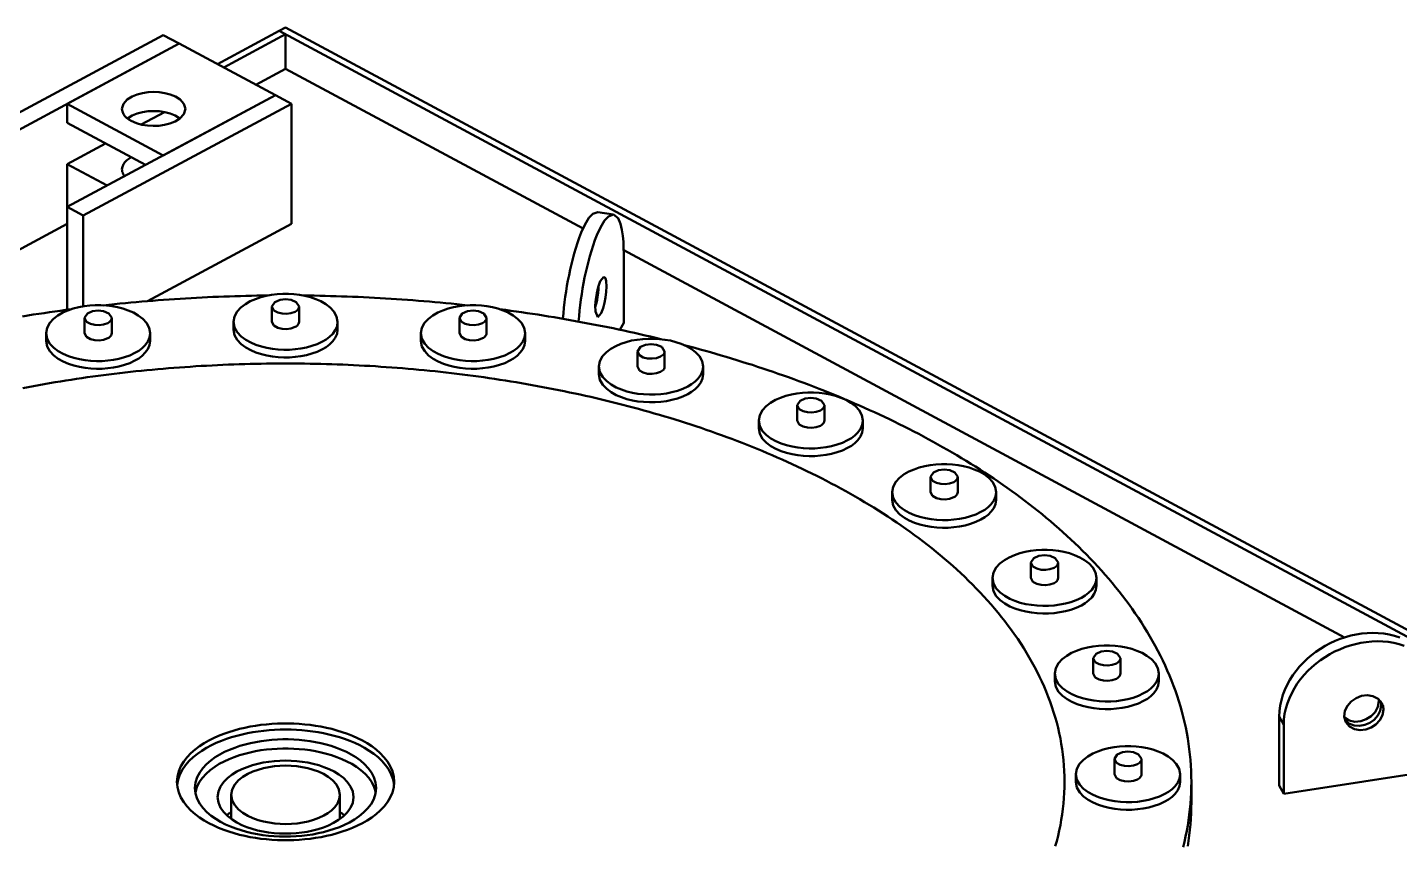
# Model space of a CAD drawing. Header units: millimetres. Extents: x 0 to 841, y 0 to 594.
# Drawn here: x 280.3 to 331.8, y 321.4 to 352 of the extents above; entities that cross this region are included whole.
import ezdxf

# ---------------------------------------------------------------- set-up
doc = ezdxf.new("R2010")
doc.units = ezdxf.units.MM
doc.layers.add('VIS', color=7, linetype='CONTINUOUS', lineweight=50)

msp = doc.modelspace()

# ---------------------------------------------------------------- linework, layer by layer
at = {"layer": 'VIS'}
for points in [[(287.441, 350.609), (289.76, 351.854)], [(289.76, 351.854), (290, 351.983)], [(289.76, 351.854), (351.306, 318.81)], [(289.76, 351.854), (290, 351.725)], [(290, 351.983), (351.547, 318.939)], [(285.411, 351.699), (277.598, 347.504)], [(286.012, 351.376), (278.199, 347.181)], [(286.012, 351.376), (281.805, 349.117)], [(285.411, 351.699), (286.012, 351.376)], [(286.012, 351.376), (289.618, 349.44)], [(287.682, 350.48), (290, 351.725)], [(290, 350.434), (290, 351.725)], [(288.884, 349.835), (290, 350.434)], [(290, 350.434), (301.167, 344.439)], [(289.618, 349.44), (281.805, 345.245)], [(283.86, 348.924), (283.919, 349.122), (284.059, 349.277), (284.236, 349.39), (284.43, 349.469), (284.633, 349.522), (284.841, 349.553), (285.05, 349.563), (285.26, 349.553), (285.468, 349.522), (285.671, 349.469), (285.865, 349.39), (286.042, 349.277), (286.181, 349.122), (286.24, 348.924)], [(289.618, 349.44), (285.411, 347.181)], [(289.618, 349.44), (290.219, 349.117)], [(281.805, 348.4), (281.805, 349.117)], [(281.805, 349.117), (285.411, 347.181)], [(290.219, 349.117), (282.406, 344.922)], [(284.209, 348.472), (284.123, 348.523), (284.044, 348.583), (283.973, 348.653), (283.914, 348.734), (283.875, 348.825), (283.86, 348.924)], [(284.066, 348.565), (284.242, 348.675), (284.435, 348.753), (284.636, 348.806), (284.842, 348.836), (285.05, 348.846), (285.258, 348.836), (285.465, 348.806), (285.666, 348.753), (285.859, 348.675), (286.035, 348.565)], [(286.24, 348.924), (286.18, 348.723), (286.037, 348.567), (285.857, 348.454), (285.66, 348.375), (285.454, 348.323), (285.243, 348.293), (285.031, 348.285), (284.819, 348.297), (284.609, 348.331), (284.404, 348.387), (284.209, 348.472)], [(285.45, 348.808), (284.574, 348.338)], [(290.219, 344.614), (290.219, 349.117)], [(281.805, 348.4), (284.743, 346.823)], [(283.247, 347.626), (281.805, 346.851)], [(281.805, 345.245), (281.805, 346.851)], [(281.805, 346.851), (283.301, 346.048)], [(283.86, 346.658), (283.875, 346.756), (283.914, 346.848), (283.973, 346.928), (284.044, 346.998), (284.123, 347.058), (284.209, 347.11)], [(283.96, 346.402), (283.932, 346.439), (283.908, 346.479), (283.888, 346.521), (283.873, 346.566), (283.864, 346.611), (283.86, 346.658)], [(281.805, 341.388), (281.805, 345.245)], [(281.805, 345.245), (282.406, 344.922)], [(281.805, 344.614), (278.199, 342.678)], [(282.406, 341.515), (282.406, 344.922)], [(290.219, 344.614), (284.815, 341.712)], [(301.72, 345.052), (301.53, 344.984), (301.39, 344.832), (301.278, 344.658), (301.183, 344.473), (301.099, 344.284), (301.023, 344.091), (300.954, 343.895), (300.891, 343.697), (300.833, 343.498), (300.779, 343.298), (300.729, 343.097), (300.683, 342.895), (300.64, 342.692), (300.6, 342.488), (300.564, 342.284), (300.531, 342.079), (300.501, 341.874), (300.474, 341.668), (300.45, 341.462), (300.43, 341.256), (300.413, 341.049)], [(302.308, 344.961), (302.118, 344.894), (301.978, 344.741), (301.866, 344.566), (301.77, 344.381), (301.686, 344.19), (301.61, 343.997), (301.541, 343.8), (301.478, 343.602), (301.42, 343.402), (301.366, 343.201), (301.316, 342.999), (301.269, 342.796), (301.226, 342.593), (301.187, 342.388), (301.151, 342.183), (301.117, 341.978), (301.087, 341.772), (301.061, 341.566), (301.037, 341.359), (301.017, 341.152), (301.001, 340.944)], [(302.308, 344.961), (301.72, 345.052)], [(302.694, 343.484), (302.69, 343.712), (302.679, 343.94), (302.658, 344.167), (302.624, 344.392), (302.57, 344.614), (302.481, 344.823), (302.308, 344.961)], [(302.692, 343.619), (329.751, 329.092)], [(302.694, 340.903), (302.694, 343.484)], [(301.718, 341.113), (301.632, 341.317), (301.625, 341.549), (301.643, 341.781), (301.679, 342.011), (301.731, 342.238), (301.807, 342.457), (301.95, 342.626)], [(301.95, 342.626), (301.997, 342.584), (302.019, 342.523), (302.032, 342.459), (302.039, 342.394), (302.043, 342.329), (302.044, 342.264)], [(301.624, 341.481), (301.661, 341.615), (301.691, 341.751), (301.715, 341.888), (301.733, 342.026), (301.745, 342.164), (301.75, 342.303)], [(302.044, 342.264), (302.035, 342.058), (302.011, 341.854), (301.974, 341.651), (301.923, 341.451), (301.851, 341.258), (301.718, 341.113)], [(284.919, 340.509), (284.881, 340.715), (284.78, 340.898), (284.638, 341.052), (284.471, 341.178), (284.288, 341.282), (284.096, 341.365), (283.897, 341.432), (283.693, 341.483), (283.487, 341.521), (283.278, 341.545), (283.069, 341.557), (282.859, 341.557), (282.649, 341.545), (282.441, 341.521), (282.235, 341.483), (282.031, 341.432), (281.832, 341.365), (281.64, 341.282), (281.457, 341.178), (281.29, 341.052), (281.148, 340.898), (281.047, 340.715), (281.009, 340.509)], [(289.337, 341.923), (289.131, 341.92), (288.925, 341.917), (288.719, 341.913), (288.513, 341.909), (288.307, 341.903), (288.101, 341.897), (287.895, 341.891), (287.688, 341.884), (287.482, 341.876), (287.276, 341.867), (287.07, 341.858), (286.865, 341.848), (286.659, 341.838), (286.453, 341.826), (286.247, 341.814), (286.041, 341.802), (285.835, 341.789), (285.63, 341.775), (285.424, 341.76), (285.218, 341.745), (285.013, 341.729), (284.807, 341.712), (284.602, 341.694), (284.397, 341.676), (284.191, 341.658), (283.986, 341.638), (283.781, 341.618), (283.576, 341.597), (283.371, 341.576), (283.166, 341.553)], [(291.955, 340.935), (291.917, 341.14), (291.816, 341.324), (291.674, 341.477), (291.507, 341.604), (291.324, 341.707), (291.132, 341.791), (290.933, 341.857), (290.729, 341.909), (290.523, 341.946), (290.314, 341.971), (290.105, 341.983), (289.895, 341.983), (289.686, 341.971), (289.477, 341.946), (289.271, 341.909), (289.067, 341.857), (288.868, 341.791), (288.676, 341.707), (288.493, 341.604), (288.326, 341.477), (288.184, 341.324), (288.083, 341.14), (288.045, 340.935)], [(290.51, 341.509), (290.401, 341.678), (290.208, 341.759), (290, 341.783), (289.792, 341.759), (289.599, 341.678), (289.49, 341.509)], [(289.49, 341.509), (289.565, 341.365), (289.71, 341.283), (289.872, 341.244), (290.039, 341.236), (290.204, 341.258), (290.361, 341.315)], [(289.49, 341.509), (289.49, 340.935)], [(290.361, 341.315), (290.397, 341.337), (290.431, 341.363), (290.462, 341.393), (290.487, 341.427), (290.504, 341.467), (290.51, 341.509)], [(290.51, 341.509), (290.51, 340.935)], [(296.834, 341.553), (296.629, 341.576), (296.424, 341.597), (296.219, 341.618), (296.014, 341.638), (295.809, 341.658), (295.603, 341.676), (295.398, 341.694), (295.193, 341.712), (294.987, 341.729), (294.782, 341.745), (294.576, 341.76), (294.37, 341.775), (294.165, 341.789), (293.959, 341.802), (293.753, 341.814), (293.547, 341.826), (293.341, 341.838), (293.135, 341.848), (292.93, 341.858), (292.724, 341.867), (292.518, 341.876), (292.312, 341.884), (292.105, 341.891), (291.899, 341.897), (291.693, 341.903), (291.487, 341.909), (291.281, 341.913), (291.075, 341.917), (290.869, 341.92), (290.663, 341.923)], [(298.991, 340.509), (298.953, 340.715), (298.852, 340.898), (298.71, 341.052), (298.543, 341.178), (298.36, 341.282), (298.168, 341.365), (297.969, 341.432), (297.765, 341.483), (297.559, 341.521), (297.351, 341.545), (297.141, 341.557), (296.931, 341.557), (296.722, 341.545), (296.513, 341.521), (296.307, 341.483), (296.103, 341.432), (295.904, 341.365), (295.712, 341.282), (295.529, 341.178), (295.362, 341.052), (295.22, 340.898), (295.119, 340.715), (295.081, 340.509)], [(281.951, 341.407), (281.748, 341.38), (281.544, 341.352), (281.341, 341.324), (281.138, 341.295), (280.936, 341.265), (280.733, 341.235), (280.53, 341.204), (280.328, 341.172), (280.125, 341.139)], [(283.474, 341.083), (283.365, 341.252), (283.172, 341.333), (282.964, 341.357), (282.756, 341.333), (282.563, 341.252), (282.454, 341.083)], [(282.454, 341.083), (282.529, 340.94), (282.674, 340.858), (282.836, 340.818), (283.003, 340.81), (283.168, 340.832), (283.325, 340.889)], [(282.454, 341.083), (282.454, 340.509)], [(283.325, 340.889), (283.361, 340.911), (283.395, 340.937), (283.426, 340.967), (283.451, 341.002), (283.468, 341.041), (283.474, 341.083)], [(283.474, 341.083), (283.474, 340.509)], [(297.546, 341.083), (297.437, 341.252), (297.244, 341.333), (297.036, 341.357), (296.828, 341.333), (296.635, 341.252), (296.526, 341.083)], [(296.526, 341.083), (296.602, 340.94), (296.746, 340.858), (296.908, 340.818), (297.075, 340.81), (297.24, 340.832), (297.397, 340.889)], [(296.526, 341.083), (296.526, 340.509)], [(297.397, 340.889), (297.433, 340.911), (297.468, 340.937), (297.498, 340.967), (297.523, 341.002), (297.54, 341.041), (297.546, 341.083)], [(297.546, 341.083), (297.546, 340.509)], [(304.092, 340.284), (303.893, 340.332), (303.694, 340.38), (303.494, 340.427), (303.294, 340.473), (303.094, 340.518), (302.894, 340.562), (302.694, 340.606), (302.494, 340.649), (302.293, 340.691), (302.092, 340.732), (301.891, 340.773), (301.69, 340.813), (301.489, 340.852), (301.288, 340.891), (301.086, 340.928), (300.885, 340.965), (300.683, 341.002), (300.481, 341.037), (300.279, 341.072), (300.077, 341.106), (299.875, 341.139), (299.672, 341.172), (299.47, 341.204), (299.267, 341.235), (299.064, 341.265), (298.862, 341.295), (298.659, 341.324), (298.456, 341.352), (298.252, 341.38), (298.049, 341.407)], [(281.009, 340.509), (281.048, 340.301), (281.152, 340.115), (281.298, 339.96), (281.469, 339.833), (281.656, 339.729), (281.853, 339.646), (282.056, 339.58), (282.263, 339.53), (282.473, 339.493), (282.686, 339.47), (282.899, 339.46), (283.112, 339.463), (283.325, 339.478), (283.537, 339.506), (283.746, 339.548), (283.952, 339.604), (284.153, 339.676), (284.346, 339.767)], [(281.009, 340.509), (281.009, 340.223)], [(282.454, 340.509), (282.529, 340.366), (282.674, 340.284), (282.836, 340.244), (283.003, 340.236), (283.168, 340.258), (283.325, 340.316)], [(283.325, 340.316), (283.361, 340.338), (283.395, 340.363), (283.426, 340.393), (283.451, 340.428), (283.468, 340.467), (283.474, 340.509)], [(284.346, 339.767), (284.487, 339.851), (284.618, 339.95), (284.735, 340.065), (284.831, 340.197), (284.896, 340.348), (284.919, 340.509)], [(284.919, 340.509), (284.919, 340.223)], [(288.045, 340.935), (288.084, 340.726), (288.188, 340.541), (288.334, 340.386), (288.506, 340.258), (288.692, 340.155), (288.889, 340.071), (289.092, 340.006), (289.299, 339.955), (289.51, 339.919), (289.722, 339.896), (289.935, 339.886), (290.149, 339.888), (290.362, 339.903), (290.573, 339.932), (290.783, 339.973), (290.988, 340.029), (291.189, 340.102), (291.382, 340.193)], [(288.045, 340.935), (288.045, 340.648)], [(288.045, 340.648), (288.084, 340.439), (288.188, 340.254), (288.334, 340.099), (288.506, 339.971), (288.692, 339.868), (288.889, 339.785), (289.092, 339.719), (289.299, 339.668), (289.51, 339.632), (289.722, 339.609), (289.935, 339.599), (290.149, 339.602), (290.362, 339.617), (290.573, 339.645), (290.783, 339.686), (290.988, 339.743), (291.189, 339.815), (291.382, 339.906)], [(289.49, 340.935), (289.565, 340.792), (289.71, 340.71), (289.872, 340.67), (290.039, 340.662), (290.204, 340.684), (290.361, 340.741)], [(290.361, 340.741), (290.397, 340.763), (290.431, 340.789), (290.462, 340.819), (290.487, 340.854), (290.504, 340.893), (290.51, 340.935)], [(291.382, 340.193), (291.523, 340.277), (291.654, 340.375), (291.771, 340.49), (291.867, 340.623), (291.932, 340.773), (291.955, 340.935)], [(291.382, 339.906), (291.523, 339.99), (291.654, 340.089), (291.771, 340.204), (291.867, 340.336), (291.932, 340.486), (291.955, 340.648)], [(291.955, 340.935), (291.955, 340.648)], [(295.081, 340.509), (295.12, 340.301), (295.224, 340.115), (295.37, 339.96), (295.542, 339.833), (295.728, 339.729), (295.925, 339.646), (296.128, 339.58), (296.335, 339.53), (296.546, 339.493), (296.758, 339.47), (296.971, 339.46), (297.185, 339.463), (297.398, 339.478), (297.609, 339.506), (297.819, 339.548), (298.025, 339.604), (298.225, 339.676), (298.419, 339.767)], [(295.081, 340.509), (295.081, 340.223)], [(296.526, 340.509), (296.602, 340.366), (296.746, 340.284), (296.908, 340.244), (297.075, 340.236), (297.24, 340.258), (297.397, 340.316)], [(297.397, 340.316), (297.433, 340.338), (297.468, 340.363), (297.498, 340.393), (297.523, 340.428), (297.54, 340.467), (297.546, 340.509)], [(298.419, 339.767), (298.559, 339.851), (298.69, 339.95), (298.807, 340.065), (298.903, 340.197), (298.968, 340.348), (298.991, 340.509)], [(298.991, 340.509), (298.991, 340.223)], [(302.552, 340.637), (302.694, 340.903)], [(281.009, 340.223), (281.048, 340.014), (281.152, 339.828), (281.298, 339.673), (281.469, 339.546), (281.656, 339.442), (281.853, 339.359), (282.056, 339.293), (282.263, 339.243), (282.473, 339.206), (282.686, 339.184), (282.899, 339.173), (283.112, 339.176), (283.325, 339.191), (283.537, 339.219), (283.746, 339.261), (283.952, 339.317), (284.153, 339.389), (284.346, 339.48)], [(284.346, 339.48), (284.487, 339.564), (284.618, 339.663), (284.735, 339.778), (284.831, 339.911), (284.896, 340.061), (284.919, 340.223)], [(295.081, 340.223), (295.12, 340.014), (295.224, 339.828), (295.37, 339.673), (295.542, 339.546), (295.728, 339.442), (295.925, 339.359), (296.128, 339.293), (296.335, 339.243), (296.546, 339.206), (296.758, 339.184), (296.971, 339.173), (297.185, 339.176), (297.398, 339.191), (297.609, 339.219), (297.819, 339.261), (298.025, 339.317), (298.225, 339.389), (298.419, 339.48)], [(298.419, 339.48), (298.559, 339.564), (298.69, 339.663), (298.807, 339.778), (298.903, 339.911), (298.968, 340.061), (298.991, 340.223)], [(305.674, 339.254), (305.637, 339.459), (305.536, 339.642), (305.393, 339.796), (305.226, 339.923), (305.044, 340.026), (304.851, 340.11), (304.652, 340.176), (304.449, 340.228), (304.242, 340.265), (304.034, 340.29), (303.824, 340.302), (303.614, 340.302), (303.405, 340.29), (303.197, 340.265), (302.99, 340.228), (302.787, 340.176), (302.588, 340.11), (302.395, 340.026), (302.213, 339.923), (302.046, 339.796), (301.903, 339.642), (301.802, 339.459), (301.764, 339.254)], [(304.229, 339.827), (304.12, 339.997), (303.927, 340.077), (303.719, 340.101), (303.511, 340.077), (303.319, 339.997), (303.209, 339.827)], [(324, 323.672), (323.998, 323.877), (323.991, 324.081), (323.981, 324.286), (323.966, 324.491), (323.947, 324.695), (323.923, 324.898), (323.896, 325.101), (323.864, 325.304), (323.828, 325.506), (323.788, 325.707), (323.744, 325.907), (323.696, 326.106), (323.644, 326.305), (323.589, 326.502), (323.529, 326.698), (323.466, 326.893), (323.399, 327.087), (323.329, 327.28), (323.255, 327.471), (323.178, 327.661), (323.098, 327.849), (323.014, 328.036), (322.927, 328.222), (322.836, 328.406), (322.743, 328.589), (322.647, 328.77), (322.548, 328.949), (322.446, 329.127), (322.341, 329.303), (322.234, 329.478), (322.124, 329.651), (322.012, 329.822), (321.897, 329.992), (321.779, 330.16), (321.66, 330.327), (321.538, 330.492), (321.414, 330.655), (321.288, 330.816), (321.159, 330.976), (321.029, 331.134), (320.897, 331.291), (320.762, 331.446), (320.626, 331.599), (320.488, 331.751), (320.349, 331.901), (320.208, 332.05), (320.065, 332.197), (319.92, 332.342), (319.774, 332.486), (319.626, 332.628), (319.477, 332.769), (319.327, 332.908), (319.175, 333.045), (319.021, 333.182), (318.867, 333.316), (318.711, 333.449), (318.554, 333.581), (318.396, 333.711), (318.236, 333.84), (318.076, 333.968), (317.914, 334.094), (317.751, 334.218), (317.587, 334.341), (317.422, 334.463), (317.256, 334.584), (317.09, 334.703), (316.922, 334.821), (316.753, 334.937), (316.583, 335.052), (316.413, 335.166), (316.242, 335.279), (316.07, 335.39), (315.897, 335.5), (315.723, 335.609), (315.548, 335.716), (315.373, 335.823), (315.197, 335.928), (315.02, 336.032), (314.843, 336.134), (314.665, 336.236), (314.486, 336.336), (314.307, 336.436), (314.127, 336.534), (313.946, 336.631), (313.765, 336.726), (313.583, 336.821), (313.401, 336.915), (313.218, 337.007), (313.034, 337.099), (312.85, 337.189), (312.666, 337.278), (312.481, 337.366), (312.295, 337.454), (312.109, 337.54), (311.922, 337.625), (311.735, 337.709), (311.548, 337.792), (311.36, 337.874), (311.172, 337.955), (310.983, 338.035), (310.794, 338.114), (310.604, 338.192), (310.414, 338.269), (310.224, 338.345), (310.033, 338.421), (309.842, 338.495), (309.651, 338.568), (309.459, 338.641), (309.267, 338.712), (309.075, 338.783), (308.882, 338.852), (308.689, 338.921), (308.495, 338.989), (308.301, 339.056), (308.107, 339.122), (307.913, 339.187), (307.718, 339.251), (307.523, 339.315), (307.328, 339.377), (307.133, 339.439), (306.937, 339.5), (306.741, 339.56), (306.545, 339.619), (306.348, 339.677), (306.151, 339.735), (305.954, 339.791), (305.757, 339.847), (305.56, 339.902), (305.362, 339.957), (305.164, 340.01), (304.966, 340.062)], [(303.209, 339.827), (303.285, 339.684), (303.429, 339.602), (303.591, 339.562), (303.758, 339.554), (303.924, 339.577), (304.08, 339.634)], [(303.209, 339.827), (303.209, 339.254)], [(304.08, 339.634), (304.117, 339.656), (304.151, 339.682), (304.181, 339.711), (304.206, 339.746), (304.223, 339.785), (304.229, 339.827)], [(304.229, 339.827), (304.229, 339.254)], [(319.24, 323.672), (319.238, 323.876), (319.23, 324.08), (319.218, 324.285), (319.2, 324.488), (319.178, 324.692), (319.151, 324.894), (319.119, 325.097), (319.083, 325.298), (319.041, 325.498), (318.996, 325.697), (318.945, 325.896), (318.89, 326.093), (318.831, 326.288), (318.767, 326.483), (318.7, 326.676), (318.628, 326.867), (318.552, 327.057), (318.472, 327.246), (318.389, 327.432), (318.301, 327.617), (318.211, 327.801), (318.116, 327.982), (318.018, 328.162), (317.917, 328.34), (317.813, 328.516), (317.706, 328.69), (317.596, 328.862), (317.482, 329.032), (317.366, 329.201), (317.248, 329.367), (317.126, 329.532), (317.002, 329.695), (316.876, 329.855), (316.747, 330.014), (316.616, 330.171), (316.483, 330.326), (316.347, 330.48), (316.21, 330.631), (316.07, 330.781), (315.929, 330.928), (315.785, 331.074), (315.64, 331.218), (315.493, 331.36), (315.344, 331.501), (315.194, 331.639), (315.042, 331.776), (314.889, 331.911), (314.734, 332.045), (314.577, 332.177), (314.419, 332.307), (314.26, 332.435), (314.099, 332.562), (313.938, 332.687), (313.775, 332.811), (313.61, 332.932), (313.445, 333.053), (313.279, 333.172), (313.111, 333.289), (312.942, 333.404), (312.773, 333.519), (312.602, 333.631), (312.43, 333.743), (312.258, 333.852), (312.084, 333.961), (311.91, 334.068), (311.735, 334.173), (311.559, 334.277), (311.382, 334.38), (311.204, 334.481), (311.026, 334.581), (310.846, 334.68), (310.666, 334.777), (310.486, 334.873), (310.305, 334.968), (310.123, 335.062), (309.94, 335.154), (309.757, 335.245), (309.573, 335.334), (309.389, 335.423), (309.204, 335.51), (309.018, 335.596), (308.832, 335.681), (308.645, 335.765), (308.458, 335.847), (308.271, 335.928), (308.082, 336.009), (307.894, 336.088), (307.705, 336.165), (307.515, 336.242), (307.325, 336.318), (307.135, 336.393), (306.944, 336.466), (306.752, 336.538), (306.561, 336.61), (306.369, 336.68), (306.176, 336.749), (305.983, 336.817), (305.79, 336.885), (305.597, 336.951), (305.403, 337.016), (305.208, 337.08), (305.014, 337.143), (304.819, 337.205), (304.624, 337.266), (304.428, 337.326), (304.232, 337.385), (304.036, 337.443), (303.84, 337.5), (303.643, 337.557), (303.446, 337.612), (303.249, 337.666), (303.052, 337.72), (302.854, 337.772), (302.656, 337.824), (302.458, 337.874), (302.259, 337.924), (302.061, 337.973), (301.862, 338.021), (301.663, 338.068), (301.464, 338.114), (301.264, 338.159), (301.064, 338.203), (300.865, 338.246), (300.664, 338.289), (300.464, 338.331), (300.264, 338.371), (300.063, 338.411), (299.862, 338.45), (299.661, 338.489), (299.46, 338.526), (299.259, 338.562), (299.058, 338.598), (298.856, 338.633), (298.654, 338.667), (298.453, 338.7), (298.251, 338.732), (298.049, 338.764), (297.846, 338.795), (297.644, 338.824), (297.442, 338.853), (297.239, 338.882), (297.036, 338.909), (296.833, 338.936), (296.631, 338.961), (296.428, 338.986), (296.224, 339.011), (296.021, 339.034), (295.818, 339.056), (295.615, 339.078), (295.411, 339.099), (295.208, 339.119), (295.004, 339.139), (294.8, 339.157), (294.597, 339.175), (294.393, 339.192), (294.189, 339.208), (293.985, 339.224), (293.781, 339.239), (293.577, 339.252), (293.373, 339.266), (293.169, 339.278), (292.964, 339.289), (292.76, 339.3), (292.556, 339.31), (292.351, 339.32), (292.147, 339.328), (291.943, 339.336), (291.738, 339.343), (291.534, 339.349), (291.329, 339.354), (291.125, 339.359), (290.92, 339.363), (290.716, 339.366), (290.511, 339.368), (290.307, 339.37), (290.102, 339.37), (289.898, 339.37), (289.693, 339.37), (289.489, 339.368), (289.284, 339.366), (289.08, 339.363), (288.875, 339.359), (288.671, 339.354), (288.466, 339.349), (288.262, 339.343), (288.057, 339.336), (287.853, 339.328), (287.649, 339.32), (287.444, 339.31), (287.24, 339.3), (287.036, 339.289), (286.831, 339.278), (286.627, 339.266), (286.423, 339.252), (286.219, 339.239), (286.015, 339.224), (285.811, 339.208), (285.607, 339.192), (285.403, 339.175), (285.2, 339.157), (284.996, 339.139), (284.792, 339.119), (284.589, 339.099), (284.385, 339.078), (284.182, 339.056), (283.979, 339.034), (283.776, 339.011), (283.572, 338.986), (283.369, 338.961), (283.167, 338.936), (282.964, 338.909), (282.761, 338.882), (282.558, 338.853), (282.356, 338.824), (282.154, 338.795), (281.951, 338.764), (281.749, 338.732), (281.547, 338.7), (281.346, 338.667), (281.144, 338.633), (280.942, 338.598), (280.741, 338.562), (280.54, 338.526), (280.339, 338.489), (280.138, 338.45)], [(319.24, 323.672), (319.238, 323.876), (319.23, 324.08), (319.218, 324.285), (319.2, 324.488), (319.178, 324.692), (319.151, 324.894), (319.119, 325.097), (319.083, 325.298), (319.041, 325.498), (318.996, 325.697), (318.945, 325.896), (318.89, 326.093), (318.831, 326.288), (318.767, 326.483), (318.7, 326.676), (318.628, 326.867), (318.552, 327.057), (318.472, 327.246), (318.389, 327.432), (318.301, 327.617), (318.211, 327.801), (318.116, 327.982), (318.018, 328.162), (317.917, 328.34), (317.813, 328.516), (317.706, 328.69), (317.596, 328.862), (317.482, 329.032), (317.366, 329.201), (317.248, 329.367), (317.126, 329.532), (317.002, 329.695), (316.876, 329.855), (316.747, 330.014), (316.616, 330.171), (316.483, 330.326), (316.347, 330.48), (316.21, 330.631), (316.07, 330.781), (315.929, 330.928), (315.785, 331.074), (315.64, 331.218), (315.493, 331.36), (315.344, 331.501), (315.194, 331.639), (315.042, 331.776), (314.889, 331.911), (314.734, 332.045), (314.577, 332.177), (314.419, 332.307), (314.26, 332.435), (314.099, 332.562), (313.938, 332.687), (313.775, 332.811), (313.61, 332.932), (313.445, 333.053), (313.279, 333.172), (313.111, 333.289), (312.942, 333.404), (312.773, 333.519), (312.602, 333.631), (312.43, 333.743), (312.258, 333.852), (312.084, 333.961), (311.91, 334.068), (311.735, 334.173), (311.559, 334.277), (311.382, 334.38), (311.204, 334.481), (311.026, 334.581), (310.846, 334.68), (310.666, 334.777), (310.486, 334.873), (310.305, 334.968), (310.123, 335.062), (309.94, 335.154), (309.757, 335.245), (309.573, 335.334), (309.389, 335.423), (309.204, 335.51), (309.018, 335.596), (308.832, 335.681), (308.645, 335.765), (308.458, 335.847), (308.271, 335.928), (308.082, 336.009), (307.894, 336.088), (307.705, 336.165), (307.515, 336.242), (307.325, 336.318), (307.135, 336.393), (306.944, 336.466), (306.752, 336.538), (306.561, 336.61), (306.369, 336.68), (306.176, 336.749), (305.983, 336.817), (305.79, 336.885), (305.597, 336.951), (305.403, 337.016), (305.208, 337.08), (305.014, 337.143), (304.819, 337.205), (304.624, 337.266), (304.428, 337.326), (304.232, 337.385), (304.036, 337.443), (303.84, 337.5), (303.643, 337.557), (303.446, 337.612), (303.249, 337.666), (303.052, 337.72), (302.854, 337.772), (302.656, 337.824), (302.458, 337.874), (302.259, 337.924), (302.061, 337.973), (301.862, 338.021), (301.663, 338.068), (301.464, 338.114), (301.264, 338.159), (301.064, 338.203), (300.865, 338.246), (300.664, 338.289), (300.464, 338.331), (300.264, 338.371), (300.063, 338.411), (299.862, 338.45), (299.661, 338.489), (299.46, 338.526), (299.259, 338.562), (299.058, 338.598), (298.856, 338.633), (298.654, 338.667), (298.453, 338.7), (298.251, 338.732), (298.049, 338.764), (297.846, 338.795), (297.644, 338.824), (297.442, 338.853), (297.239, 338.882), (297.036, 338.909), (296.833, 338.936), (296.631, 338.961), (296.428, 338.986), (296.224, 339.011), (296.021, 339.034), (295.818, 339.056), (295.615, 339.078), (295.411, 339.099), (295.208, 339.119), (295.004, 339.139), (294.8, 339.157), (294.597, 339.175), (294.393, 339.192), (294.189, 339.208), (293.985, 339.224), (293.781, 339.239), (293.577, 339.252), (293.373, 339.266), (293.169, 339.278), (292.964, 339.289), (292.76, 339.3), (292.556, 339.31), (292.351, 339.32), (292.147, 339.328), (291.943, 339.336), (291.738, 339.343), (291.534, 339.349), (291.329, 339.354), (291.125, 339.359), (290.92, 339.363), (290.716, 339.366), (290.511, 339.368), (290.307, 339.37), (290.102, 339.37), (289.898, 339.37), (289.693, 339.37), (289.489, 339.368), (289.284, 339.366), (289.08, 339.363), (288.875, 339.359), (288.671, 339.354), (288.466, 339.349), (288.262, 339.343), (288.057, 339.336), (287.853, 339.328), (287.649, 339.32), (287.444, 339.31), (287.24, 339.3), (287.036, 339.289), (286.831, 339.278), (286.627, 339.266), (286.423, 339.252), (286.219, 339.239), (286.015, 339.224), (285.811, 339.208), (285.607, 339.192), (285.403, 339.175), (285.2, 339.157), (284.996, 339.139), (284.792, 339.119), (284.589, 339.099), (284.385, 339.078), (284.182, 339.056), (283.979, 339.034), (283.776, 339.011), (283.572, 338.986), (283.369, 338.961), (283.167, 338.936), (282.964, 338.909), (282.761, 338.882), (282.558, 338.853), (282.356, 338.824), (282.154, 338.795), (281.951, 338.764), (281.749, 338.732), (281.547, 338.7), (281.346, 338.667), (281.144, 338.633), (280.942, 338.598), (280.741, 338.562), (280.54, 338.526), (280.339, 338.489), (280.138, 338.45)], [(301.764, 339.254), (301.803, 339.045), (301.908, 338.859), (302.054, 338.704), (302.225, 338.577), (302.412, 338.474), (302.608, 338.39), (302.811, 338.324), (303.019, 338.274), (303.229, 338.238), (303.441, 338.215), (303.655, 338.205), (303.868, 338.207), (304.081, 338.222), (304.293, 338.25), (304.502, 338.292), (304.708, 338.348), (304.909, 338.421), (305.102, 338.512)], [(301.764, 339.254), (301.764, 338.967)], [(301.764, 338.967), (301.803, 338.758), (301.908, 338.573), (302.054, 338.417), (302.225, 338.29), (302.412, 338.187), (302.608, 338.103), (302.811, 338.037), (303.019, 337.987), (303.229, 337.951), (303.441, 337.928), (303.655, 337.918), (303.868, 337.92), (304.081, 337.935), (304.293, 337.963), (304.502, 338.005), (304.708, 338.061), (304.909, 338.134), (305.102, 338.225)], [(303.209, 339.254), (303.285, 339.11), (303.429, 339.029), (303.591, 338.989), (303.758, 338.981), (303.924, 339.003), (304.08, 339.06)], [(304.08, 339.06), (304.117, 339.082), (304.151, 339.108), (304.181, 339.138), (304.206, 339.172), (304.223, 339.212), (304.229, 339.254)], [(305.102, 338.512), (305.242, 338.596), (305.373, 338.694), (305.49, 338.809), (305.586, 338.942), (305.651, 339.092), (305.674, 339.254)], [(305.102, 338.225), (305.242, 338.309), (305.373, 338.407), (305.49, 338.522), (305.586, 338.655), (305.651, 338.805), (305.674, 338.967)], [(305.674, 339.254), (305.674, 338.967)], [(311.67, 337.231), (311.632, 337.437), (311.531, 337.62), (311.389, 337.774), (311.221, 337.9), (311.039, 338.003), (310.846, 338.087), (310.648, 338.154), (310.444, 338.205), (310.238, 338.243), (310.029, 338.267), (309.82, 338.279), (309.61, 338.279), (309.4, 338.267), (309.192, 338.243), (308.985, 338.205), (308.782, 338.154), (308.583, 338.087), (308.391, 338.003), (308.208, 337.9), (308.041, 337.774), (307.899, 337.62), (307.798, 337.437), (307.76, 337.231)], [(310.225, 337.805), (310.115, 337.974), (309.923, 338.055), (309.715, 338.079), (309.507, 338.055), (309.314, 337.974), (309.205, 337.805)], [(309.205, 337.805), (309.28, 337.662), (309.425, 337.58), (309.587, 337.54), (309.754, 337.532), (309.919, 337.554), (310.075, 337.611)], [(309.205, 337.805), (309.205, 337.231)], [(310.075, 337.611), (310.112, 337.633), (310.146, 337.659), (310.177, 337.689), (310.202, 337.724), (310.219, 337.763), (310.225, 337.805)], [(310.225, 337.805), (310.225, 337.231)], [(307.76, 337.231), (307.799, 337.023), (307.903, 336.837), (308.049, 336.682), (308.22, 336.555), (308.407, 336.451), (308.603, 336.368), (308.806, 336.302), (309.014, 336.251), (309.224, 336.215), (309.437, 336.192), (309.65, 336.182), (309.863, 336.185), (310.076, 336.2), (310.288, 336.228), (310.497, 336.269), (310.703, 336.326), (310.904, 336.398), (311.097, 336.489)], [(307.76, 337.231), (307.76, 336.944)], [(307.76, 336.944), (307.799, 336.736), (307.903, 336.55), (308.049, 336.395), (308.22, 336.268), (308.407, 336.164), (308.603, 336.081), (308.806, 336.015), (309.014, 335.965), (309.224, 335.928), (309.437, 335.905), (309.65, 335.895), (309.863, 335.898), (310.076, 335.913), (310.288, 335.941), (310.497, 335.983), (310.703, 336.039), (310.904, 336.111), (311.097, 336.202)], [(309.205, 337.231), (309.28, 337.088), (309.425, 337.006), (309.587, 336.966), (309.754, 336.958), (309.919, 336.98), (310.075, 337.038)], [(310.075, 337.038), (310.112, 337.06), (310.146, 337.085), (310.177, 337.115), (310.202, 337.15), (310.219, 337.189), (310.225, 337.231)], [(311.097, 336.489), (311.238, 336.573), (311.369, 336.672), (311.486, 336.787), (311.581, 336.919), (311.646, 337.069), (311.67, 337.231)], [(311.097, 336.202), (311.238, 336.286), (311.369, 336.385), (311.486, 336.5), (311.581, 336.633), (311.646, 336.783), (311.67, 336.944)], [(311.67, 337.231), (311.67, 336.944)], [(316.677, 334.543), (316.639, 334.748), (316.538, 334.932), (316.395, 335.085), (316.228, 335.212), (316.046, 335.315), (315.853, 335.399), (315.654, 335.466), (315.451, 335.517), (315.244, 335.555), (315.036, 335.579), (314.826, 335.591), (314.617, 335.591), (314.407, 335.579), (314.199, 335.555), (313.992, 335.517), (313.789, 335.466), (313.59, 335.399), (313.397, 335.315), (313.215, 335.212), (313.048, 335.085), (312.905, 334.932), (312.804, 334.748), (312.767, 334.543)], [(315.232, 335.117), (315.122, 335.286), (314.93, 335.367), (314.722, 335.391), (314.513, 335.367), (314.321, 335.286), (314.212, 335.117)], [(314.212, 335.117), (314.287, 334.973), (314.432, 334.892), (314.594, 334.852), (314.76, 334.844), (314.926, 334.866), (315.082, 334.923)], [(314.212, 335.117), (314.212, 334.543)], [(315.082, 334.923), (315.119, 334.945), (315.153, 334.971), (315.183, 335.001), (315.208, 335.035), (315.225, 335.075), (315.232, 335.117)], [(315.232, 335.117), (315.232, 334.543)], [(312.767, 334.543), (312.806, 334.334), (312.91, 334.149), (313.056, 333.994), (313.227, 333.866), (313.414, 333.763), (313.61, 333.68), (313.813, 333.614), (314.021, 333.563), (314.231, 333.527), (314.443, 333.504), (314.657, 333.494), (314.87, 333.497), (315.083, 333.512), (315.295, 333.54), (315.504, 333.581), (315.71, 333.638), (315.911, 333.71), (316.104, 333.801)], [(312.767, 334.543), (312.767, 334.256)], [(314.212, 334.543), (314.287, 334.4), (314.432, 334.318), (314.594, 334.278), (314.76, 334.27), (314.926, 334.292), (315.082, 334.35)], [(315.082, 334.35), (315.119, 334.371), (315.153, 334.397), (315.183, 334.427), (315.208, 334.462), (315.225, 334.501), (315.232, 334.543)], [(316.104, 333.801), (316.245, 333.885), (316.376, 333.984), (316.492, 334.098), (316.588, 334.231), (316.653, 334.381), (316.677, 334.543)], [(316.677, 334.543), (316.677, 334.256)], [(312.767, 334.256), (312.806, 334.048), (312.91, 333.862), (313.056, 333.707), (313.227, 333.58), (313.414, 333.476), (313.61, 333.393), (313.813, 333.327), (314.021, 333.276), (314.231, 333.24), (314.443, 333.217), (314.657, 333.207), (314.87, 333.21), (315.083, 333.225), (315.295, 333.253), (315.504, 333.294), (315.71, 333.351), (315.911, 333.423), (316.104, 333.514)], [(316.104, 333.514), (316.245, 333.598), (316.376, 333.697), (316.492, 333.812), (316.588, 333.944), (316.653, 334.095), (316.677, 334.256)], [(320.444, 331.324), (320.406, 331.53), (320.305, 331.713), (320.163, 331.867), (319.995, 331.993), (319.813, 332.096), (319.62, 332.18), (319.421, 332.247), (319.218, 332.298), (319.011, 332.336), (318.803, 332.36), (318.594, 332.372), (318.384, 332.372), (318.174, 332.36), (317.966, 332.336), (317.759, 332.298), (317.556, 332.247), (317.357, 332.18), (317.164, 332.096), (316.982, 331.993), (316.815, 331.867), (316.672, 331.713), (316.571, 331.53), (316.534, 331.324)], [(318.999, 331.898), (318.889, 332.067), (318.697, 332.148), (318.489, 332.172), (318.281, 332.148), (318.088, 332.067), (317.979, 331.898)], [(317.979, 331.898), (318.054, 331.755), (318.199, 331.673), (318.361, 331.633), (318.527, 331.625), (318.693, 331.647), (318.849, 331.704)], [(317.979, 331.898), (317.979, 331.324)], [(318.849, 331.704), (318.886, 331.726), (318.92, 331.752), (318.951, 331.782), (318.976, 331.817), (318.993, 331.856), (318.999, 331.898)], [(318.999, 331.898), (318.999, 331.324)], [(316.534, 331.324), (316.573, 331.116), (316.677, 330.93), (316.823, 330.775), (316.994, 330.648), (317.181, 330.544), (317.377, 330.461), (317.58, 330.395), (317.788, 330.344), (317.998, 330.308), (318.21, 330.285), (318.424, 330.275), (318.637, 330.278), (318.85, 330.293), (319.062, 330.321), (319.271, 330.362), (319.477, 330.419), (319.678, 330.491), (319.871, 330.582)], [(316.534, 331.324), (316.534, 331.037)], [(317.979, 331.324), (318.054, 331.181), (318.199, 331.099), (318.361, 331.059), (318.527, 331.051), (318.693, 331.073), (318.849, 331.131)], [(318.849, 331.131), (318.886, 331.153), (318.92, 331.178), (318.951, 331.208), (318.976, 331.243), (318.993, 331.282), (318.999, 331.324)], [(319.871, 330.582), (320.012, 330.666), (320.143, 330.765), (320.26, 330.88), (320.355, 331.012), (320.42, 331.163), (320.444, 331.324)], [(320.444, 331.324), (320.444, 331.037)], [(316.534, 331.037), (316.573, 330.829), (316.677, 330.643), (316.823, 330.488), (316.994, 330.361), (317.181, 330.257), (317.377, 330.174), (317.58, 330.108), (317.788, 330.058), (317.998, 330.021), (318.21, 329.998), (318.424, 329.988), (318.637, 329.991), (318.85, 330.006), (319.062, 330.034), (319.271, 330.076), (319.477, 330.132), (319.678, 330.204), (319.871, 330.295)], [(319.871, 330.295), (320.012, 330.379), (320.143, 330.478), (320.26, 330.593), (320.355, 330.726), (320.42, 330.876), (320.444, 331.037)], [(331.826, 329.094), (331.628, 329.156), (331.426, 329.204), (331.222, 329.237), (331.016, 329.256), (330.808, 329.262), (330.601, 329.255), (330.395, 329.235), (330.19, 329.202), (329.988, 329.159), (329.788, 329.103), (329.592, 329.037), (329.399, 328.96), (329.211, 328.873), (329.028, 328.776), (328.851, 328.669), (328.679, 328.553), (328.514, 328.428), (328.356, 328.294), (328.206, 328.151), (328.065, 327.999), (327.932, 327.84), (327.81, 327.673), (327.698, 327.498), (327.598, 327.317), (327.511, 327.129), (327.437, 326.935), (327.378, 326.737), (327.334, 326.534), (327.307, 326.329), (327.298, 326.122)], [(322.782, 327.736), (322.744, 327.941), (322.643, 328.125), (322.501, 328.278), (322.334, 328.405), (322.151, 328.508), (321.959, 328.592), (321.76, 328.659), (321.557, 328.71), (321.35, 328.747), (321.142, 328.772), (320.932, 328.784), (320.722, 328.784), (320.513, 328.772), (320.304, 328.747), (320.098, 328.71), (319.894, 328.659), (319.695, 328.592), (319.503, 328.508), (319.321, 328.405), (319.153, 328.278), (319.011, 328.125), (318.91, 327.941), (318.872, 327.736)], [(331.994, 328.778), (331.796, 328.84), (331.595, 328.888), (331.39, 328.921), (331.184, 328.941), (330.977, 328.946), (330.77, 328.939), (330.563, 328.919), (330.359, 328.887), (330.156, 328.843), (329.956, 328.787), (329.76, 328.721), (329.568, 328.644), (329.379, 328.557), (329.196, 328.46), (329.019, 328.354), (328.847, 328.237), (328.682, 328.112), (328.524, 327.978), (328.374, 327.835), (328.233, 327.683), (328.101, 327.524), (327.978, 327.357), (327.866, 327.182), (327.766, 327.001), (327.679, 326.813), (327.605, 326.619), (327.546, 326.421), (327.502, 326.218), (327.475, 326.013), (327.466, 325.806)], [(321.337, 328.31), (321.228, 328.479), (321.035, 328.56), (320.827, 328.584), (320.619, 328.56), (320.427, 328.479), (320.317, 328.31)], [(320.317, 328.31), (320.393, 328.166), (320.537, 328.084), (320.699, 328.045), (320.866, 328.037), (321.031, 328.059), (321.188, 328.116)], [(320.317, 328.31), (320.317, 327.736)], [(321.188, 328.116), (321.225, 328.138), (321.259, 328.164), (321.289, 328.194), (321.314, 328.228), (321.331, 328.268), (321.337, 328.31)], [(321.337, 328.31), (321.337, 327.736)], [(318.872, 327.736), (318.911, 327.527), (319.015, 327.342), (319.162, 327.187), (319.333, 327.059), (319.519, 326.956), (319.716, 326.873), (319.919, 326.807), (320.126, 326.756), (320.337, 326.72), (320.549, 326.697), (320.762, 326.687), (320.976, 326.689), (321.189, 326.705), (321.4, 326.733), (321.61, 326.774), (321.816, 326.83), (322.016, 326.903), (322.21, 326.994)], [(318.872, 327.736), (318.872, 327.449)], [(320.317, 327.736), (320.393, 327.593), (320.537, 327.511), (320.699, 327.471), (320.866, 327.463), (321.031, 327.485), (321.188, 327.542)], [(321.188, 327.542), (321.225, 327.564), (321.259, 327.59), (321.289, 327.62), (321.314, 327.655), (321.331, 327.694), (321.337, 327.736)], [(322.21, 326.994), (322.35, 327.078), (322.481, 327.177), (322.598, 327.291), (322.694, 327.424), (322.759, 327.574), (322.782, 327.736)], [(322.782, 327.736), (322.782, 327.449)], [(318.872, 327.449), (318.911, 327.24), (319.015, 327.055), (319.162, 326.9), (319.333, 326.773), (319.519, 326.669), (319.716, 326.586), (319.919, 326.52), (320.126, 326.469), (320.337, 326.433), (320.549, 326.41), (320.762, 326.4), (320.976, 326.403), (321.189, 326.418), (321.4, 326.446), (321.61, 326.487), (321.816, 326.544), (322.016, 326.616), (322.21, 326.707)], [(322.21, 326.707), (322.35, 326.791), (322.481, 326.89), (322.598, 327.005), (322.694, 327.137), (322.759, 327.287), (322.782, 327.449)], [(329.799, 325.908), (329.74, 326.116), (329.765, 326.332), (329.86, 326.528), (330.003, 326.691), (330.182, 326.815), (330.385, 326.894), (330.601, 326.922), (330.816, 326.891), (331.009, 326.792), (331.149, 326.627)], [(329.743, 326.081), (329.93, 325.971), (330.143, 325.929), (330.359, 325.948), (330.565, 326.019), (330.748, 326.135), (330.899, 326.292), (331.002, 326.483), (331.041, 326.696)], [(329.764, 325.991), (329.917, 325.858), (330.107, 325.786), (330.31, 325.771), (330.51, 325.807), (330.698, 325.886), (330.864, 326.004), (330.999, 326.157), (331.091, 326.338), (331.126, 326.538)], [(331.041, 326.696), (331.041, 326.708), (331.041, 326.721), (331.04, 326.733), (331.039, 326.745), (331.038, 326.757), (331.037, 326.769)], [(331.126, 326.538), (331.125, 326.566), (331.123, 326.593), (331.119, 326.621), (331.114, 326.648), (331.108, 326.675), (331.1, 326.702)], [(331.149, 326.627), (331.168, 326.588), (331.183, 326.548), (331.195, 326.507), (331.203, 326.465), (331.208, 326.423), (331.21, 326.38)], [(327.466, 325.806), (327.298, 326.122)], [(327.298, 326.122), (327.298, 323.54)], [(331.21, 326.38), (331.172, 326.171), (331.071, 325.982), (330.925, 325.827), (330.747, 325.71), (330.546, 325.636), (330.334, 325.612), (330.124, 325.646), (329.935, 325.745), (329.799, 325.908)], [(285.92, 323.672), (285.938, 323.876), (285.99, 324.075), (286.072, 324.263), (286.178, 324.439), (286.305, 324.601), (286.447, 324.749), (286.602, 324.884), (286.767, 325.008), (286.939, 325.12), (287.117, 325.222), (287.301, 325.314), (287.489, 325.398), (287.68, 325.473), (287.874, 325.541), (288.071, 325.602), (288.269, 325.655), (288.469, 325.702), (288.671, 325.743), (288.873, 325.777), (289.077, 325.805), (289.281, 325.828), (289.486, 325.845), (289.692, 325.856), (289.897, 325.861), (290.103, 325.861), (290.308, 325.856), (290.514, 325.845), (290.719, 325.828), (290.923, 325.805), (291.127, 325.777), (291.329, 325.743), (291.531, 325.702), (291.731, 325.655), (291.929, 325.602), (292.126, 325.541), (292.32, 325.473), (292.511, 325.398), (292.699, 325.314), (292.883, 325.222), (293.061, 325.12), (293.233, 325.008), (293.398, 324.884), (293.553, 324.749), (293.695, 324.601), (293.822, 324.439), (293.928, 324.263), (294.01, 324.075), (294.062, 323.876), (294.08, 323.672)], [(294.074, 323.557), (294.037, 323.758), (293.968, 323.951), (293.872, 324.132), (293.754, 324.3), (293.619, 324.454), (293.47, 324.595), (293.31, 324.723), (293.141, 324.84), (292.966, 324.946), (292.785, 325.043), (292.6, 325.13), (292.41, 325.209), (292.218, 325.281), (292.023, 325.344), (291.826, 325.401), (291.627, 325.451), (291.427, 325.494), (291.225, 325.532), (291.022, 325.563), (290.819, 325.588), (290.615, 325.608), (290.41, 325.622), (290.205, 325.63), (290, 325.633), (289.795, 325.63), (289.59, 325.622), (289.385, 325.608), (289.181, 325.588), (288.978, 325.563), (288.775, 325.532), (288.573, 325.494), (288.373, 325.451), (288.174, 325.401), (287.977, 325.344), (287.782, 325.281), (287.59, 325.209), (287.4, 325.13), (287.215, 325.043), (287.034, 324.946), (286.859, 324.84), (286.69, 324.723), (286.53, 324.595), (286.381, 324.454), (286.246, 324.3), (286.128, 324.132), (286.032, 323.951), (285.963, 323.758), (285.926, 323.557)], [(327.466, 325.806), (327.466, 323.224)], [(286.6, 323.442), (286.621, 323.645), (286.682, 323.841), (286.776, 324.022), (286.897, 324.188), (287.037, 324.337), (287.191, 324.471), (287.357, 324.591), (287.532, 324.698), (287.713, 324.793), (287.9, 324.878), (288.09, 324.952), (288.284, 325.018), (288.481, 325.075), (288.679, 325.124), (288.88, 325.166), (289.082, 325.2), (289.285, 325.227), (289.489, 325.247), (289.693, 325.26), (289.898, 325.267), (290.102, 325.267), (290.307, 325.26), (290.511, 325.247), (290.715, 325.227), (290.918, 325.2), (291.12, 325.166), (291.321, 325.124), (291.519, 325.075), (291.716, 325.018), (291.91, 324.952), (292.1, 324.878), (292.287, 324.793), (292.468, 324.698), (292.643, 324.591), (292.809, 324.471), (292.963, 324.337), (293.103, 324.188), (293.224, 324.022), (293.318, 323.841), (293.379, 323.645), (293.4, 323.442)], [(323.575, 323.958), (323.537, 324.164), (323.436, 324.347), (323.294, 324.501), (323.127, 324.627), (322.944, 324.731), (322.752, 324.814), (322.553, 324.881), (322.349, 324.932), (322.143, 324.97), (321.934, 324.994), (321.725, 325.007), (321.515, 325.007), (321.306, 324.994), (321.097, 324.97), (320.891, 324.932), (320.687, 324.881), (320.488, 324.814), (320.296, 324.731), (320.113, 324.627), (319.946, 324.501), (319.804, 324.347), (319.703, 324.164), (319.665, 323.958)], [(293.385, 323.27), (293.329, 323.468), (293.239, 323.654), (293.121, 323.823), (292.982, 323.975), (292.827, 324.112), (292.661, 324.234), (292.486, 324.343), (292.304, 324.44), (292.116, 324.527), (291.924, 324.603), (291.729, 324.67), (291.531, 324.728), (291.331, 324.778), (291.129, 324.82), (290.925, 324.854), (290.721, 324.882), (290.515, 324.902), (290.309, 324.916), (290.103, 324.922), (289.897, 324.922), (289.691, 324.916), (289.485, 324.902), (289.279, 324.882), (289.075, 324.854), (288.871, 324.82), (288.669, 324.778), (288.469, 324.728), (288.271, 324.67), (288.076, 324.603), (287.884, 324.527), (287.696, 324.44), (287.514, 324.343), (287.339, 324.234), (287.173, 324.112), (287.018, 323.975), (286.879, 323.823), (286.761, 323.654), (286.671, 323.468), (286.615, 323.27)], [(322.13, 324.532), (322.021, 324.702), (321.828, 324.782), (321.62, 324.806), (321.412, 324.782), (321.219, 324.702), (321.11, 324.532)], [(321.11, 324.532), (321.185, 324.389), (321.33, 324.307), (321.492, 324.267), (321.659, 324.259), (321.824, 324.281), (321.981, 324.338)], [(321.11, 324.532), (321.11, 323.958)], [(321.981, 324.338), (322.017, 324.36), (322.051, 324.386), (322.082, 324.416), (322.107, 324.451), (322.124, 324.49), (322.13, 324.532)], [(322.13, 324.532), (322.13, 323.958)], [(292.55, 323.098), (292.521, 323.305), (292.439, 323.498), (292.318, 323.669), (292.17, 323.817), (292.003, 323.945), (291.824, 324.054), (291.636, 324.148), (291.442, 324.227), (291.243, 324.293), (291.04, 324.348), (290.835, 324.391), (290.628, 324.425), (290.419, 324.448), (290.21, 324.462), (290, 324.467), (289.79, 324.462), (289.581, 324.448), (289.372, 324.425), (289.165, 324.391), (288.96, 324.348), (288.757, 324.293), (288.558, 324.227), (288.364, 324.148), (288.176, 324.054), (287.997, 323.945), (287.83, 323.817), (287.682, 323.669), (287.561, 323.498), (287.479, 323.305), (287.45, 323.098)], [(292.04, 323.184), (292.004, 323.39), (291.906, 323.575), (291.767, 323.731), (291.603, 323.862), (291.422, 323.969), (291.232, 324.057), (291.034, 324.128), (290.832, 324.184), (290.627, 324.226), (290.419, 324.256), (290.21, 324.273), (290, 324.279), (289.79, 324.273), (289.581, 324.256), (289.373, 324.226), (289.168, 324.184), (288.966, 324.128), (288.768, 324.057), (288.578, 323.969), (288.397, 323.862), (288.233, 323.731), (288.094, 323.575), (287.996, 323.39), (287.96, 323.184)], [(327.466, 323.224), (333.482, 324.147)], [(292.885, 322.123), (292.701, 322.03), (292.514, 321.946), (292.322, 321.871), (292.128, 321.803), (291.932, 321.742), (291.733, 321.688), (291.533, 321.642), (291.331, 321.601), (291.129, 321.566), (290.925, 321.538), (290.72, 321.515), (290.515, 321.499), (290.31, 321.487), (290.104, 321.482), (289.899, 321.482), (289.693, 321.487), (289.488, 321.498), (289.283, 321.515), (289.078, 321.538), (288.875, 321.566), (288.672, 321.6), (288.47, 321.641), (288.27, 321.688), (288.072, 321.741), (287.875, 321.802), (287.681, 321.869), (287.489, 321.945), (287.302, 322.029), (287.118, 322.121), (286.939, 322.223), (286.767, 322.335), (286.603, 322.459), (286.448, 322.594), (286.305, 322.742), (286.179, 322.904), (286.072, 323.08), (285.99, 323.268), (285.938, 323.467), (285.92, 323.672)], [(294.08, 323.672), (294.062, 323.467), (294.01, 323.269), (293.929, 323.081), (293.822, 322.905), (293.696, 322.744), (293.554, 322.595), (293.399, 322.46), (293.235, 322.337), (293.063, 322.225), (292.885, 322.123)], [(318.891, 321.252), (318.945, 321.449), (318.996, 321.647), (319.042, 321.846), (319.083, 322.047), (319.119, 322.248), (319.151, 322.45), (319.178, 322.652), (319.2, 322.855), (319.218, 323.059), (319.23, 323.263), (319.238, 323.467), (319.24, 323.672)], [(318.891, 321.252), (318.945, 321.449), (318.996, 321.647), (319.042, 321.846), (319.083, 322.047), (319.119, 322.248), (319.151, 322.45), (319.178, 322.652), (319.2, 322.855), (319.218, 323.059), (319.23, 323.263), (319.238, 323.467), (319.24, 323.672)], [(319.24, 323.672), (319.24, 323.672)], [(319.665, 323.958), (319.704, 323.75), (319.808, 323.564), (319.954, 323.409), (320.126, 323.282), (320.312, 323.178), (320.509, 323.095), (320.712, 323.029), (320.919, 322.979), (321.13, 322.942), (321.342, 322.919), (321.555, 322.909), (321.769, 322.912), (321.982, 322.927), (322.193, 322.955), (322.403, 322.997), (322.608, 323.053), (322.809, 323.125), (323.002, 323.216)], [(319.665, 323.958), (319.665, 323.672)], [(319.665, 323.672), (319.704, 323.463), (319.808, 323.277), (319.954, 323.122), (320.126, 322.995), (320.312, 322.891), (320.509, 322.808), (320.712, 322.742), (320.919, 322.692), (321.13, 322.655), (321.342, 322.633), (321.555, 322.623), (321.769, 322.625), (321.982, 322.64), (322.193, 322.668), (322.403, 322.71), (322.608, 322.766), (322.809, 322.838), (323.002, 322.929)], [(321.11, 323.958), (321.185, 323.815), (321.33, 323.733), (321.492, 323.693), (321.659, 323.685), (321.824, 323.707), (321.981, 323.765)], [(321.981, 323.765), (322.017, 323.787), (322.051, 323.812), (322.082, 323.842), (322.107, 323.877), (322.124, 323.916), (322.13, 323.958)], [(323.002, 323.216), (323.143, 323.3), (323.274, 323.399), (323.391, 323.514), (323.487, 323.647), (323.552, 323.797), (323.575, 323.958)], [(323.002, 322.929), (323.143, 323.014), (323.274, 323.112), (323.391, 323.227), (323.487, 323.36), (323.552, 323.51), (323.575, 323.672)], [(323.575, 323.958), (323.575, 323.672)], [(323.693, 321.223), (323.741, 321.423), (323.786, 321.625), (323.826, 321.827), (323.862, 322.03), (323.894, 322.234), (323.922, 322.438), (323.946, 322.643), (323.965, 322.848), (323.981, 323.053), (323.991, 323.259), (323.998, 323.465), (324, 323.672)], [(324, 323.672), (324, 322.897)], [(327.466, 323.224), (327.298, 323.54)], [(292.404, 322.151), (292.217, 322.058), (292.025, 321.976), (291.829, 321.903), (291.63, 321.84), (291.429, 321.786), (291.225, 321.739), (291.02, 321.701), (290.813, 321.67), (290.606, 321.646), (290.397, 321.629), (290.189, 321.619), (289.98, 321.617), (289.771, 321.621), (289.563, 321.632), (289.354, 321.65), (289.147, 321.675), (288.941, 321.707), (288.736, 321.748), (288.532, 321.795), (288.331, 321.852), (288.133, 321.917), (287.938, 321.991), (287.746, 322.075), (287.561, 322.17), (287.381, 322.278), (287.211, 322.398), (287.051, 322.533), (286.907, 322.684), (286.783, 322.852), (286.685, 323.036), (286.622, 323.235), (286.6, 323.442)], [(287.45, 323.098), (287.479, 322.892), (287.56, 322.7), (287.68, 322.529), (287.827, 322.381), (287.993, 322.254), (288.17, 322.144), (288.357, 322.051), (288.55, 321.972), (288.748, 321.905), (288.95, 321.85), (289.154, 321.806), (289.36, 321.773), (289.568, 321.749), (289.776, 321.734), (289.985, 321.729), (290.194, 321.733), (290.402, 321.746), (290.61, 321.769), (290.816, 321.801), (291.021, 321.843), (291.223, 321.896), (291.421, 321.961), (291.615, 322.039), (291.803, 322.13)], [(287.96, 323.184), (287.997, 322.977), (288.096, 322.791), (288.236, 322.634), (288.401, 322.504), (288.583, 322.396), (288.775, 322.308), (288.974, 322.237), (289.177, 322.182), (289.384, 322.14), (289.593, 322.111), (289.803, 322.094), (290.014, 322.089), (290.225, 322.095), (290.436, 322.114), (290.644, 322.145), (290.851, 322.188), (291.054, 322.246), (291.252, 322.319), (291.442, 322.409)], [(287.96, 323.184), (287.96, 322.276)], [(291.442, 322.409), (291.589, 322.497), (291.726, 322.6), (291.848, 322.72), (291.948, 322.858), (292.016, 323.015), (292.04, 323.184)], [(291.803, 322.13), (291.987, 322.24), (292.157, 322.368), (292.31, 322.518), (292.435, 322.691), (292.52, 322.887), (292.55, 323.098)], [(292.04, 323.184), (292.04, 322.276)], [(293.4, 323.442), (293.377, 323.23), (293.311, 323.027), (293.209, 322.839), (293.08, 322.669), (292.93, 322.516), (292.765, 322.38), (292.589, 322.259), (292.404, 322.151)], [(287.96, 322.542), (287.932, 322.522), (287.903, 322.5), (287.876, 322.479), (287.849, 322.456), (287.822, 322.433), (287.796, 322.409)], [(292.204, 322.409), (292.178, 322.433), (292.151, 322.456), (292.124, 322.479), (292.097, 322.5), (292.068, 322.522), (292.04, 322.542)], [(323.862, 321.255), (323.894, 321.459), (323.922, 321.663), (323.946, 321.868), (323.965, 322.073), (323.981, 322.279), (323.991, 322.485), (323.998, 322.691), (324, 322.897)]]:
    msp.add_lwpolyline(points, dxfattribs=at)

doc.saveas('drawing.dxf')
